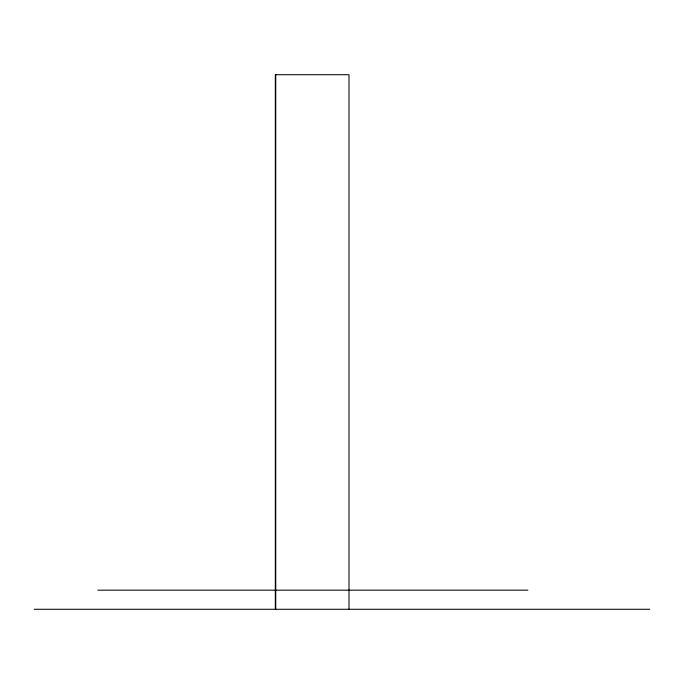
<?xml version="1.0" encoding="UTF-8"?>
<svg xmlns="http://www.w3.org/2000/svg" width="684" height="684" viewBox="0 0 684 684"><rect width="100%" height="100%" fill="white"/><g stroke="black" fill="none" stroke-linecap="round" stroke-linejoin="round"><path stroke-width="1.03" d="M97.897 590.181L527.903 590.181M34.2 609.282L649.8 609.282M349.002 609.282L349.002 74.718L275.319 74.718L275.319 609.282M275.755 74.718L275.755 609.282"/></g></svg>
